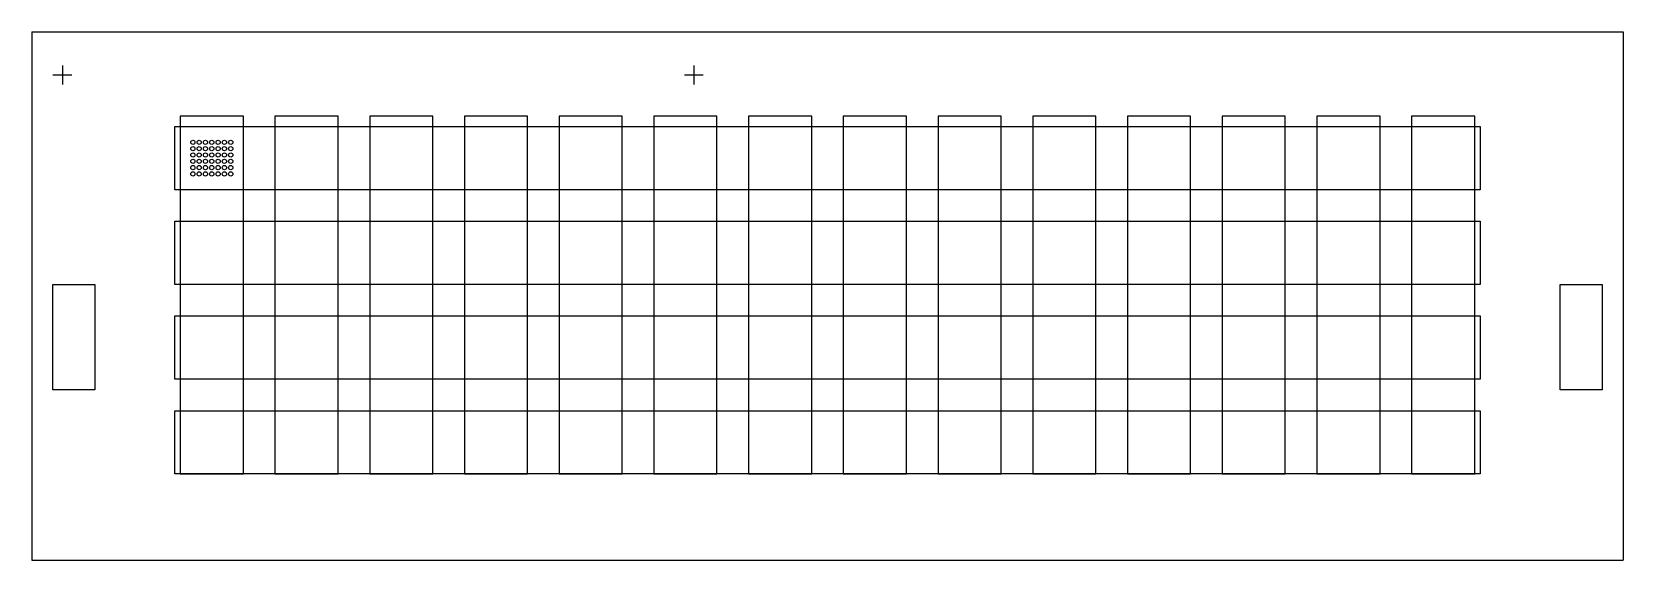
# Model space of a CAD drawing. Header units: millimetres. Extents: x 7430 to 83030, y 3290 to 28390.
import ezdxf

# ---------------------------------------------------------------- set-up
doc = ezdxf.new("R2010")
doc.units = ezdxf.units.MM
doc.layers.add('channel', color=2, linetype='Continuous')
doc.layers.add('sample', color=82, linetype='Continuous')

# ---------------------------------------------------------------- blocks, each defined once
blk = doc.blocks.new('*U1')
at = {"layer": 'channel', "color": 40}
for p, q in [((-1500, 8500), (-1500, -8500)), ((1500, 8500), (-1500, 8500)), ((1500, -8500), (1500, 8500)), ((-1500, -8500), (1500, -8500))]:
    blk.add_line(p, q, dxfattribs=at)
blk = doc.blocks.new('*U2')
at = {"layer": 'channel', "color": 0, "linetype": 'ByBlock', "lineweight": -2, "transparency": 16777216}
for p in [(0, 0), (4500, 0), (9000, 0), (13500, 0), (18000, 0), (22500, 0), (27000, 0), (31500, 0), (36000, 0), (40500, 0), (45000, 0), (49500, 0), (54000, 0), (58500, 0)]:
    blk.add_blockref('*U1', p, dxfattribs=at)
blk = doc.blocks.new('*U3')
at = {"layer": 'channel', "color": 40}
for p, q in [((-31000, 1500), (31000, 1500)), ((-31000, -1500), (-31000, 1500)), ((31000, 1500), (31000, -1500)), ((31000, -1500), (-31000, -1500))]:
    blk.add_line(p, q, dxfattribs=at)
blk = doc.blocks.new('*U4')
at = {"layer": 'channel', "color": 0, "linetype": 'ByBlock', "lineweight": -2, "transparency": 16777216}
for p in [(0, 0), (0, -4500), (0, -9000), (0, -13500)]:
    blk.add_blockref('*U3', p, dxfattribs=at)
blk = doc.blocks.new('*U7')
at = {"layer": 'sample'}
blk.add_circle((0, 0), 100, dxfattribs=at)
blk = doc.blocks.new('*U8')
at = {"layer": 'sample', "color": 0, "linetype": 'ByBlock', "lineweight": -2, "transparency": 16777216}
for p in [(0, 0), (300, 0), (600, 0), (900, 0), (1200, 0), (1500, 0), (1800, 0), (0, -300), (0, -600), (300, -300), (300, -600), (600, -300), (600, -600), (900, -300), (900, -600), (1200, -300), (1200, -600), (1500, -300), (1500, -600), (1800, -300), (1800, -600), (0, -900), (0, -1200), (0, -1500), (300, -900), (300, -1200), (300, -1500), (600, -900), (600, -1200), (600, -1500), (900, -900), (900, -1200), (900, -1500), (1200, -900), (1200, -1200), (1200, -1500), (1500, -900), (1500, -1200), (1500, -1500), (1800, -900), (1800, -1200), (1800, -1500)]:
    blk.add_blockref('*U7', p, dxfattribs=at)

msp = doc.modelspace()

# ---------------------------------------------------------------- linework, layer by layer
for p, q in [((7430, 28390), (83030, 28390)), ((7430, 28390), (7430, 3290)), ((83030, 28390), (83030, 3290)), ((8880, 26790), (8880, 25890)), ((38880, 26790), (38880, 25890)), ((8430, 26340), (9330, 26340)), ((38430, 26340), (39330, 26340)), ((8430, 16390), (10430, 16390)), ((8430, 11390), (8430, 16390)), ((8430, 16390), (10430, 16390)), ((8430, 11390), (8430, 16390)), ((8430, 16390), (10430, 16390)), ((8430, 11390), (8430, 16390)), ((10430, 16390), (10430, 11390)), ((10430, 16390), (10430, 11390)), ((10430, 16390), (10430, 11390)), ((80030, 16390), (82030, 16390)), ((80030, 11390), (80030, 16390)), ((80030, 16390), (82030, 16390)), ((80030, 11390), (80030, 16390)), ((80030, 16390), (82030, 16390)), ((80030, 11390), (80030, 16390)), ((82030, 16390), (82030, 11390)), ((82030, 16390), (82030, 11390)), ((82030, 16390), (82030, 11390)), ((10430, 11390), (8430, 11390)), ((10430, 11390), (8430, 11390)), ((10430, 11390), (8430, 11390)), ((82030, 11390), (80030, 11390)), ((82030, 11390), (80030, 11390)), ((82030, 11390), (80030, 11390)), ((7430, 3290), (83030, 3290))]:
    msp.add_line(p, q)

# ---------------------------------------------------------------- block references
at = {"layer": 'channel', "color": 40}
for name, p in [('*U2', (15980, 15890)), ('*U4', (45230, 22390))]:
    msp.add_blockref(name, p, dxfattribs=at)
at = {"layer": 'sample'}
msp.add_blockref('*U8', (15080, 23140), dxfattribs=at)

doc.saveas('drawing.dxf')
